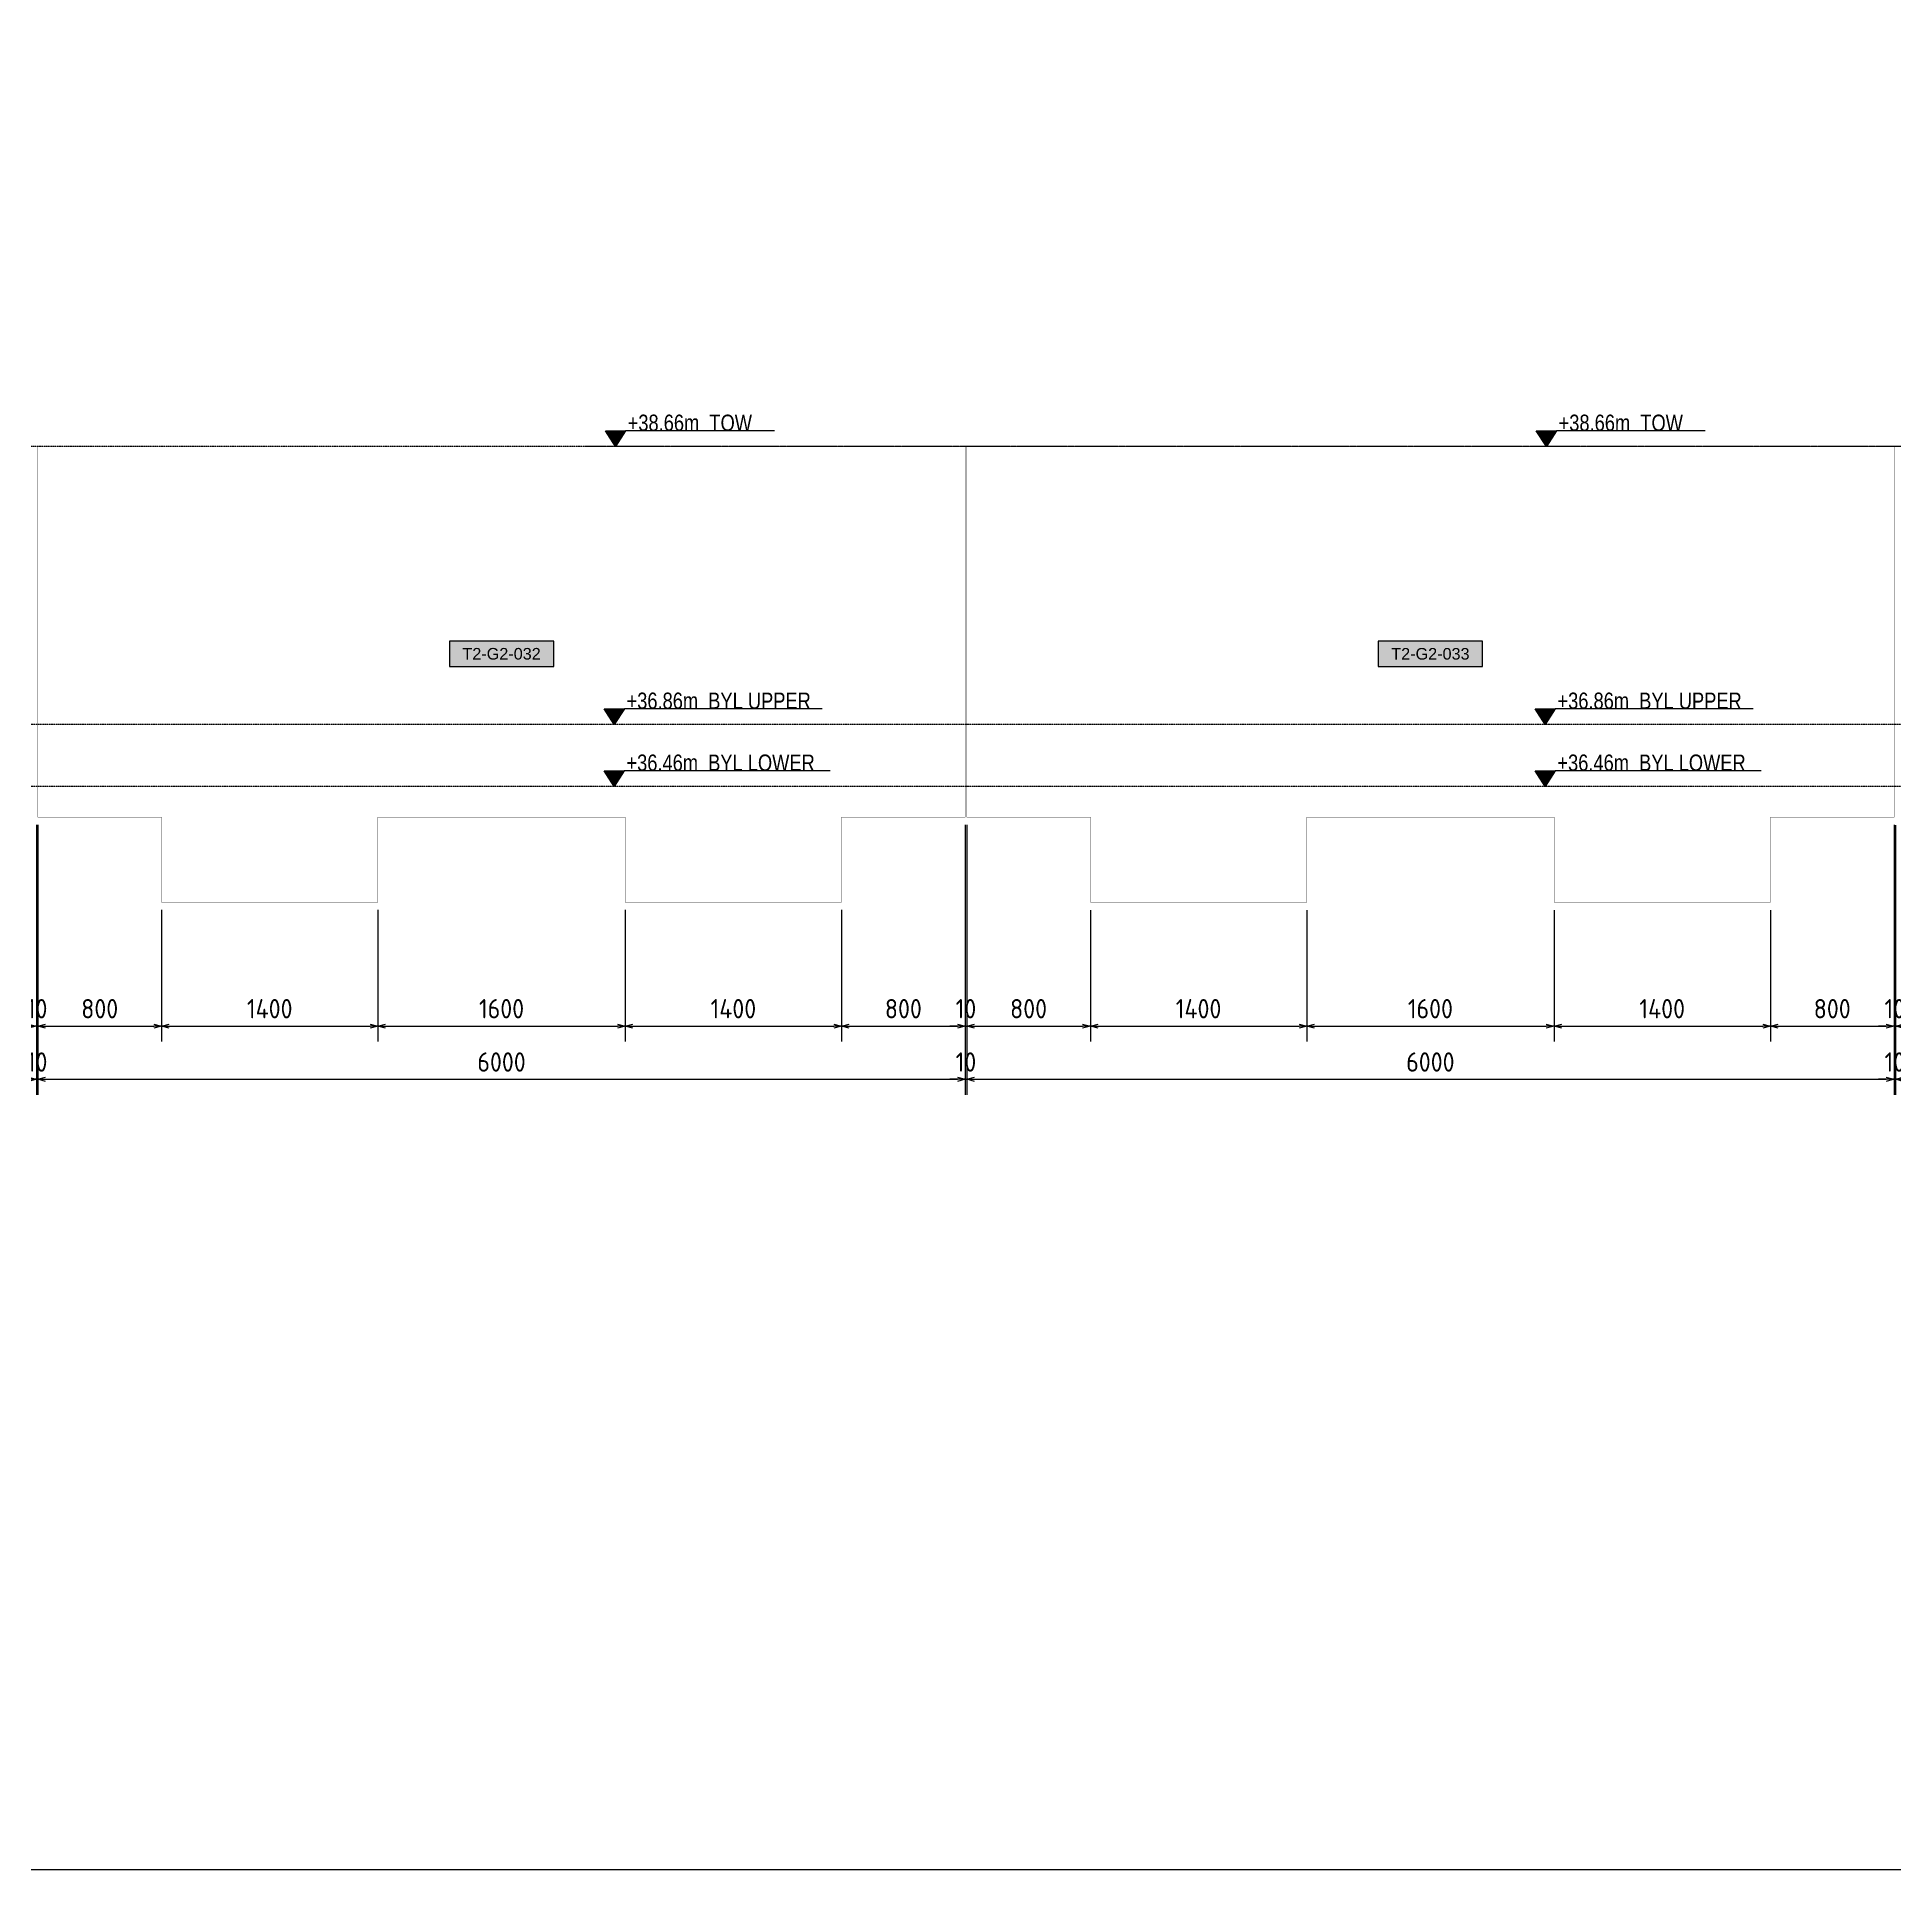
# Model space of a CAD drawing. Header units: centimetres. Extents: x -6122352 to 6876996, y -1694241 to 2592194.
# Drawn here: x 3496477 to 3508497, y 779040 to 790899 of the extents above; entities that cross this region are included whole.
import ezdxf
from ezdxf.enums import TextEntityAlignment as Align

# ---------------------------------------------------------------- set-up
doc = ezdxf.new("R2010")
doc.units = ezdxf.units.CM
doc.header["$MEASUREMENT"] = 0
doc.header["$PDMODE"] = 66
doc.header["$PDSIZE"] = 100
doc.linetypes.add('CENTER', pattern=[2, 1.25, -0.25, 0.25, -0.25])
doc.linetypes.add('DASHED2', pattern=[0.375, 0.25, -0.125])
doc.layers.get('Defpoints').update_dxf_attribs({"color": 255, "linetype": 'CENTER'})
for name, color, linetype in [('@MI-TYPE-01', 30, 'Continuous'), ('@MI-TYPE-02', 6, 'Continuous'), ('JML-Dimension', 1, 'Continuous'), ('PANEL-TAGS', 7, 'Continuous'), ('SECTION', 130, 'Continuous')]:
    doc.layers.add(name, color=color, linetype=linetype)
doc.styles.add('PANELTAG_STYLE', font='arial.ttf')
doc.styles.add('Schueco-BEMSTIL', font='isocpeur.ttf', dxfattribs={"width": 0.9})
doc.styles.add('txt-Pisa-std', font='arial.ttf', dxfattribs={"width": 0.8})
doc.dimstyles.new('MI- JWC-TXT-2.5 MM', dxfattribs={"dimscale": 1.5, "dimtxt": 2.5, "dimasz": 1, "dimexe": 2, "dimexo": 1, "dimgap": 1, "dimtad": 1, "dimdec": 0, "dimdsep": 46, "dimtxsty": 'Schueco-BEMSTIL', "dimblk": 'OPEN30', "dimcen": 0, "dimdle": 2, "dimclrd": 140, "dimclre": 8, "dimclrt": 40, "dimadec": 0, "dimazin": 2, "dimtfac": 1, "dimtdec": 0, "dimtix": 1, "dimtmove": 2, "dimatfit": 3, "dimldrblk": 'OPEN', "dimfxl": 2, "dimlwd": -1, "dimlwe": -1, "dimarcsym": 0})

# ---------------------------------------------------------------- blocks, each defined once
blk = doc.blocks.new('_Open30')
at = {"color": 0, "linetype": 'ByBlock', "lineweight": -2}
for p, q in [((-1, 0.27), (0, 0)), ((0, 0), (-1, -0.27)), ((0, 0), (-1, 0))]:
    blk.add_line(p, q, dxfattribs=at)
blk = doc.blocks.new('*D1827')
at = {"layer": '@MI-TYPE-01', "color": 8, "transparency": 16777216}
for p, q in [((3496472, 785801), (3496472, 784399)), ((3496482, 785801), (3496482, 784399))]:
    blk.add_line(p, q, dxfattribs=at)
at = {"layer": '@MI-TYPE-01', "color": 140, "transparency": 16777216}
for p, q in [((3496422, 784499), (3496372, 784499)), ((3496472, 784499), (3496482, 784499)), ((3496532, 784499), (3496582, 784499))]:
    blk.add_line(p, q, dxfattribs=at)
at = {"layer": 'Defpoints', "color": 0, "transparency": 16777216}
for p in [(3496472, 785851), (3496482, 785851), (3496482, 784499)]:
    blk.add_point(p, dxfattribs=at)
at = {"layer": '@MI-TYPE-01', "color": 140, "transparency": 16777216, "xscale": 50, "yscale": 50, "zscale": 50}
blk.add_blockref('_Open30', (3496472, 784499), dxfattribs=at)
at = {"layer": '@MI-TYPE-01', "color": 140, "transparency": 16777216, "xscale": 50, "yscale": 50, "zscale": 50, "rotation": 180}
blk.add_blockref('_Open30', (3496482, 784499), dxfattribs=at)
at = {"layer": '@MI-TYPE-01', "color": 40, "transparency": 16777216, "insert": (3496477, 784612), "char_height": 125, "attachment_point": 5, "style": 'Schueco-BEMSTIL'}
blk.add_mtext('10', dxfattribs=at)
blk = doc.blocks.new('_Open')
at = {"color": 0, "linetype": 'ByBlock', "lineweight": -2}
for p, q in [((-1, 0.2), (0, 0)), ((-1, -0.2), (0, 0)), ((0, 0), (-1, 0))]:
    blk.add_line(p, q, dxfattribs=at)
blk = doc.blocks.new('*D1828')
at = {"layer": '@MI-TYPE-01', "color": 8, "transparency": 16777216}
for p, q in [((3496482, 785801), (3496482, 784399)), ((3497282, 785251), (3497282, 784399))]:
    blk.add_line(p, q, dxfattribs=at)
at = {"layer": '@MI-TYPE-01', "color": 140, "transparency": 16777216}
blk.add_line((3496532, 784499), (3497232, 784499), dxfattribs=at)
at = {"layer": 'Defpoints', "color": 0, "transparency": 16777216}
for p in [(3496482, 785851), (3497282, 785301), (3497282, 784499)]:
    blk.add_point(p, dxfattribs=at)
at = {"layer": '@MI-TYPE-01', "color": 140, "transparency": 16777216, "xscale": 50, "yscale": 50, "zscale": 50, "rotation": 180}
blk.add_blockref('_Open30', (3496482, 784499), dxfattribs=at)
at = {"layer": '@MI-TYPE-01', "color": 140, "transparency": 16777216, "xscale": 50, "yscale": 50, "zscale": 50}
blk.add_blockref('_Open30', (3497282, 784499), dxfattribs=at)
at = {"layer": '@MI-TYPE-01', "color": 40, "transparency": 16777216, "insert": (3496882, 784612), "char_height": 125, "attachment_point": 5, "style": 'Schueco-BEMSTIL'}
blk.add_mtext('800', dxfattribs=at)
blk = doc.blocks.new('*D1829')
at = {"layer": '@MI-TYPE-01', "color": 8, "transparency": 16777216}
for p, q in [((3497282, 785251), (3497282, 784399)), ((3498682, 785251), (3498682, 784399))]:
    blk.add_line(p, q, dxfattribs=at)
at = {"layer": '@MI-TYPE-01', "color": 140, "transparency": 16777216}
blk.add_line((3497332, 784499), (3498632, 784499), dxfattribs=at)
at = {"layer": 'Defpoints', "color": 0, "transparency": 16777216}
for p in [(3497282, 785301), (3498682, 785301), (3498682, 784499)]:
    blk.add_point(p, dxfattribs=at)
at = {"layer": '@MI-TYPE-01', "color": 140, "transparency": 16777216, "xscale": 50, "yscale": 50, "zscale": 50, "rotation": 180}
blk.add_blockref('_Open30', (3497282, 784499), dxfattribs=at)
at = {"layer": '@MI-TYPE-01', "color": 140, "transparency": 16777216, "xscale": 50, "yscale": 50, "zscale": 50}
blk.add_blockref('_Open30', (3498682, 784499), dxfattribs=at)
at = {"layer": '@MI-TYPE-01', "color": 40, "transparency": 16777216, "insert": (3497982, 784612), "char_height": 125, "attachment_point": 5, "style": 'Schueco-BEMSTIL'}
blk.add_mtext('1400', dxfattribs=at)
blk = doc.blocks.new('*D1830')
at = {"layer": '@MI-TYPE-01', "color": 8, "transparency": 16777216}
for p, q in [((3498682, 785251), (3498682, 784399)), ((3500282, 785251), (3500282, 784399))]:
    blk.add_line(p, q, dxfattribs=at)
at = {"layer": '@MI-TYPE-01', "color": 140, "transparency": 16777216}
blk.add_line((3498732, 784499), (3500232, 784499), dxfattribs=at)
at = {"layer": 'Defpoints', "color": 0, "transparency": 16777216}
for p in [(3498682, 785301), (3500282, 785301), (3500282, 784499)]:
    blk.add_point(p, dxfattribs=at)
at = {"layer": '@MI-TYPE-01', "color": 140, "transparency": 16777216, "xscale": 50, "yscale": 50, "zscale": 50, "rotation": 180}
blk.add_blockref('_Open30', (3498682, 784499), dxfattribs=at)
at = {"layer": '@MI-TYPE-01', "color": 140, "transparency": 16777216, "xscale": 50, "yscale": 50, "zscale": 50}
blk.add_blockref('_Open30', (3500282, 784499), dxfattribs=at)
at = {"layer": '@MI-TYPE-01', "color": 40, "transparency": 16777216, "insert": (3499482, 784612), "char_height": 125, "attachment_point": 5, "style": 'Schueco-BEMSTIL'}
blk.add_mtext('1600', dxfattribs=at)
blk = doc.blocks.new('*D1831')
at = {"layer": '@MI-TYPE-01', "color": 8, "transparency": 16777216}
for p, q in [((3500282, 785251), (3500282, 784399)), ((3501682, 785251), (3501682, 784399))]:
    blk.add_line(p, q, dxfattribs=at)
at = {"layer": '@MI-TYPE-01', "color": 140, "transparency": 16777216}
blk.add_line((3500332, 784499), (3501632, 784499), dxfattribs=at)
at = {"layer": 'Defpoints', "color": 0, "transparency": 16777216}
for p in [(3500282, 785301), (3501682, 785301), (3501682, 784499)]:
    blk.add_point(p, dxfattribs=at)
at = {"layer": '@MI-TYPE-01', "color": 140, "transparency": 16777216, "xscale": 50, "yscale": 50, "zscale": 50, "rotation": 180}
blk.add_blockref('_Open30', (3500282, 784499), dxfattribs=at)
at = {"layer": '@MI-TYPE-01', "color": 140, "transparency": 16777216, "xscale": 50, "yscale": 50, "zscale": 50}
blk.add_blockref('_Open30', (3501682, 784499), dxfattribs=at)
at = {"layer": '@MI-TYPE-01', "color": 40, "transparency": 16777216, "insert": (3500982, 784612), "char_height": 125, "attachment_point": 5, "style": 'Schueco-BEMSTIL'}
blk.add_mtext('1400', dxfattribs=at)
blk = doc.blocks.new('*D1832')
at = {"layer": '@MI-TYPE-01', "color": 8, "transparency": 16777216}
for p, q in [((3502482, 785801), (3502482, 784399)), ((3501682, 785251), (3501682, 784399))]:
    blk.add_line(p, q, dxfattribs=at)
at = {"layer": '@MI-TYPE-01', "color": 140, "transparency": 16777216}
blk.add_line((3501732, 784499), (3502432, 784499), dxfattribs=at)
at = {"layer": 'Defpoints', "color": 0, "transparency": 16777216}
for p in [(3502482, 785851), (3501682, 785301), (3502482, 784499)]:
    blk.add_point(p, dxfattribs=at)
at = {"layer": '@MI-TYPE-01', "color": 140, "transparency": 16777216, "xscale": 50, "yscale": 50, "zscale": 50, "rotation": 180}
blk.add_blockref('_Open30', (3501682, 784499), dxfattribs=at)
at = {"layer": '@MI-TYPE-01', "color": 140, "transparency": 16777216, "xscale": 50, "yscale": 50, "zscale": 50}
blk.add_blockref('_Open30', (3502482, 784499), dxfattribs=at)
at = {"layer": '@MI-TYPE-01', "color": 40, "transparency": 16777216, "insert": (3502082, 784612), "char_height": 125, "attachment_point": 5, "style": 'Schueco-BEMSTIL'}
blk.add_mtext('800', dxfattribs=at)
blk = doc.blocks.new('*D1833')
at = {"layer": '@MI-TYPE-01', "color": 8, "transparency": 16777216}
for p, q in [((3502482, 785801), (3502482, 784399)), ((3502492, 785800), (3502492, 784399))]:
    blk.add_line(p, q, dxfattribs=at)
at = {"layer": '@MI-TYPE-01', "color": 140, "transparency": 16777216}
for p, q in [((3502432, 784499), (3502382, 784499)), ((3502482, 784499), (3502492, 784499)), ((3502542, 784499), (3502592, 784499))]:
    blk.add_line(p, q, dxfattribs=at)
at = {"layer": 'Defpoints', "color": 0, "transparency": 16777216}
for p in [(3502482, 785851), (3502492, 785850), (3502492, 784499)]:
    blk.add_point(p, dxfattribs=at)
at = {"layer": '@MI-TYPE-01', "color": 140, "transparency": 16777216, "xscale": 50, "yscale": 50, "zscale": 50}
blk.add_blockref('_Open30', (3502482, 784499), dxfattribs=at)
at = {"layer": '@MI-TYPE-01', "color": 140, "transparency": 16777216, "xscale": 50, "yscale": 50, "zscale": 50, "rotation": 180}
blk.add_blockref('_Open30', (3502492, 784499), dxfattribs=at)
at = {"layer": '@MI-TYPE-01', "color": 40, "transparency": 16777216, "insert": (3502487, 784612), "char_height": 125, "attachment_point": 5, "style": 'Schueco-BEMSTIL'}
blk.add_mtext('10', dxfattribs=at)
blk = doc.blocks.new('*D1834')
at = {"layer": '@MI-TYPE-01', "color": 8, "transparency": 16777216}
for p, q in [((3502492, 785800), (3502492, 784399)), ((3503292, 785250), (3503292, 784399))]:
    blk.add_line(p, q, dxfattribs=at)
at = {"layer": '@MI-TYPE-01', "color": 140, "transparency": 16777216}
blk.add_line((3502542, 784499), (3503242, 784499), dxfattribs=at)
at = {"layer": 'Defpoints', "color": 0, "transparency": 16777216}
for p in [(3502492, 785850), (3503292, 785300), (3503292, 784499)]:
    blk.add_point(p, dxfattribs=at)
at = {"layer": '@MI-TYPE-01', "color": 140, "transparency": 16777216, "xscale": 50, "yscale": 50, "zscale": 50, "rotation": 180}
blk.add_blockref('_Open30', (3502492, 784499), dxfattribs=at)
at = {"layer": '@MI-TYPE-01', "color": 140, "transparency": 16777216, "xscale": 50, "yscale": 50, "zscale": 50}
blk.add_blockref('_Open30', (3503292, 784499), dxfattribs=at)
at = {"layer": '@MI-TYPE-01', "color": 40, "transparency": 16777216, "insert": (3502892, 784612), "char_height": 125, "attachment_point": 5, "style": 'Schueco-BEMSTIL'}
blk.add_mtext('800', dxfattribs=at)
blk = doc.blocks.new('*D1835')
at = {"layer": '@MI-TYPE-01', "color": 8, "transparency": 16777216}
for p, q in [((3503292, 785250), (3503292, 784399)), ((3504692, 785250), (3504692, 784399))]:
    blk.add_line(p, q, dxfattribs=at)
at = {"layer": '@MI-TYPE-01', "color": 140, "transparency": 16777216}
blk.add_line((3503342, 784499), (3504642, 784499), dxfattribs=at)
at = {"layer": 'Defpoints', "color": 0, "transparency": 16777216}
for p in [(3503292, 785300), (3504692, 785300), (3504692, 784499)]:
    blk.add_point(p, dxfattribs=at)
at = {"layer": '@MI-TYPE-01', "color": 140, "transparency": 16777216, "xscale": 50, "yscale": 50, "zscale": 50, "rotation": 180}
blk.add_blockref('_Open30', (3503292, 784499), dxfattribs=at)
at = {"layer": '@MI-TYPE-01', "color": 140, "transparency": 16777216, "xscale": 50, "yscale": 50, "zscale": 50}
blk.add_blockref('_Open30', (3504692, 784499), dxfattribs=at)
at = {"layer": '@MI-TYPE-01', "color": 40, "transparency": 16777216, "insert": (3503992, 784612), "char_height": 125, "attachment_point": 5, "style": 'Schueco-BEMSTIL'}
blk.add_mtext('1400', dxfattribs=at)
blk = doc.blocks.new('*D1836')
at = {"layer": '@MI-TYPE-01', "color": 8, "transparency": 16777216}
for p, q in [((3504692, 785250), (3504692, 784399)), ((3506292, 785250), (3506292, 784399))]:
    blk.add_line(p, q, dxfattribs=at)
at = {"layer": '@MI-TYPE-01', "color": 140, "transparency": 16777216}
blk.add_line((3504742, 784499), (3506242, 784499), dxfattribs=at)
at = {"layer": 'Defpoints', "color": 0, "transparency": 16777216}
for p in [(3504692, 785300), (3506292, 785300), (3506292, 784499)]:
    blk.add_point(p, dxfattribs=at)
at = {"layer": '@MI-TYPE-01', "color": 140, "transparency": 16777216, "xscale": 50, "yscale": 50, "zscale": 50, "rotation": 180}
blk.add_blockref('_Open30', (3504692, 784499), dxfattribs=at)
at = {"layer": '@MI-TYPE-01', "color": 140, "transparency": 16777216, "xscale": 50, "yscale": 50, "zscale": 50}
blk.add_blockref('_Open30', (3506292, 784499), dxfattribs=at)
at = {"layer": '@MI-TYPE-01', "color": 40, "transparency": 16777216, "insert": (3505492, 784612), "char_height": 125, "attachment_point": 5, "style": 'Schueco-BEMSTIL'}
blk.add_mtext('1600', dxfattribs=at)
blk = doc.blocks.new('*D1837')
at = {"layer": '@MI-TYPE-01', "color": 8, "transparency": 16777216}
for p, q in [((3506292, 785250), (3506292, 784399)), ((3507692, 785250), (3507692, 784399))]:
    blk.add_line(p, q, dxfattribs=at)
at = {"layer": '@MI-TYPE-01', "color": 140, "transparency": 16777216}
blk.add_line((3506342, 784499), (3507642, 784499), dxfattribs=at)
at = {"layer": 'Defpoints', "color": 0, "transparency": 16777216}
for p in [(3506292, 785300), (3507692, 785300), (3507692, 784499)]:
    blk.add_point(p, dxfattribs=at)
at = {"layer": '@MI-TYPE-01', "color": 140, "transparency": 16777216, "xscale": 50, "yscale": 50, "zscale": 50, "rotation": 180}
blk.add_blockref('_Open30', (3506292, 784499), dxfattribs=at)
at = {"layer": '@MI-TYPE-01', "color": 140, "transparency": 16777216, "xscale": 50, "yscale": 50, "zscale": 50}
blk.add_blockref('_Open30', (3507692, 784499), dxfattribs=at)
at = {"layer": '@MI-TYPE-01', "color": 40, "transparency": 16777216, "insert": (3506992, 784612), "char_height": 125, "attachment_point": 5, "style": 'Schueco-BEMSTIL'}
blk.add_mtext('1400', dxfattribs=at)
blk = doc.blocks.new('*D1838')
at = {"layer": '@MI-TYPE-01', "color": 8, "transparency": 16777216}
for p, q in [((3508492, 785800), (3508492, 784399)), ((3507692, 785250), (3507692, 784399))]:
    blk.add_line(p, q, dxfattribs=at)
at = {"layer": '@MI-TYPE-01', "color": 140, "transparency": 16777216}
blk.add_line((3507742, 784499), (3508442, 784499), dxfattribs=at)
at = {"layer": 'Defpoints', "color": 0, "transparency": 16777216}
for p in [(3508492, 785850), (3507692, 785300), (3508492, 784499)]:
    blk.add_point(p, dxfattribs=at)
at = {"layer": '@MI-TYPE-01', "color": 140, "transparency": 16777216, "xscale": 50, "yscale": 50, "zscale": 50, "rotation": 180}
blk.add_blockref('_Open30', (3507692, 784499), dxfattribs=at)
at = {"layer": '@MI-TYPE-01', "color": 140, "transparency": 16777216, "xscale": 50, "yscale": 50, "zscale": 50}
blk.add_blockref('_Open30', (3508492, 784499), dxfattribs=at)
at = {"layer": '@MI-TYPE-01', "color": 40, "transparency": 16777216, "insert": (3508092, 784612), "char_height": 125, "attachment_point": 5, "style": 'Schueco-BEMSTIL'}
blk.add_mtext('800', dxfattribs=at)
blk = doc.blocks.new('*D1839')
at = {"layer": '@MI-TYPE-01', "color": 8, "transparency": 16777216}
for p, q in [((3508492, 785800), (3508492, 784399)), ((3508502, 785800), (3508502, 784399))]:
    blk.add_line(p, q, dxfattribs=at)
at = {"layer": '@MI-TYPE-01', "color": 140, "transparency": 16777216}
for p, q in [((3508442, 784499), (3508392, 784499)), ((3508492, 784499), (3508502, 784499)), ((3508552, 784499), (3508602, 784499))]:
    blk.add_line(p, q, dxfattribs=at)
at = {"layer": 'Defpoints', "color": 0, "transparency": 16777216}
for p in [(3508492, 785850), (3508502, 785850), (3508502, 784499)]:
    blk.add_point(p, dxfattribs=at)
at = {"layer": '@MI-TYPE-01', "color": 140, "transparency": 16777216, "xscale": 50, "yscale": 50, "zscale": 50}
blk.add_blockref('_Open30', (3508492, 784499), dxfattribs=at)
at = {"layer": '@MI-TYPE-01', "color": 140, "transparency": 16777216, "xscale": 50, "yscale": 50, "zscale": 50, "rotation": 180}
blk.add_blockref('_Open30', (3508502, 784499), dxfattribs=at)
at = {"layer": '@MI-TYPE-01', "color": 40, "transparency": 16777216, "insert": (3508497, 784612), "char_height": 125, "attachment_point": 5, "style": 'Schueco-BEMSTIL'}
blk.add_mtext('10', dxfattribs=at)
blk = doc.blocks.new('*D1854')
at = {"layer": '@MI-TYPE-01', "color": 8, "transparency": 16777216}
for p, q in [((3496472, 785801), (3496472, 784055)), ((3496482, 785801), (3496482, 784055))]:
    blk.add_line(p, q, dxfattribs=at)
at = {"layer": '@MI-TYPE-01', "color": 140, "transparency": 16777216}
for p, q in [((3496422, 784155), (3496372, 784155)), ((3496472, 784155), (3496482, 784155)), ((3496532, 784155), (3496582, 784155))]:
    blk.add_line(p, q, dxfattribs=at)
at = {"layer": 'Defpoints', "color": 0, "transparency": 16777216}
for p in [(3496472, 785851), (3496482, 785851), (3496482, 784155)]:
    blk.add_point(p, dxfattribs=at)
at = {"layer": '@MI-TYPE-01', "color": 140, "transparency": 16777216, "xscale": 50, "yscale": 50, "zscale": 50}
blk.add_blockref('_Open30', (3496472, 784155), dxfattribs=at)
at = {"layer": '@MI-TYPE-01', "color": 140, "transparency": 16777216, "xscale": 50, "yscale": 50, "zscale": 50, "rotation": 180}
blk.add_blockref('_Open30', (3496482, 784155), dxfattribs=at)
at = {"layer": '@MI-TYPE-01', "color": 40, "transparency": 16777216, "insert": (3496477, 784267), "char_height": 125, "attachment_point": 5, "style": 'Schueco-BEMSTIL'}
blk.add_mtext('10', dxfattribs=at)
blk = doc.blocks.new('*D1855')
at = {"layer": '@MI-TYPE-01', "color": 8, "transparency": 16777216}
for p, q in [((3496482, 785801), (3496482, 784055)), ((3502482, 785801), (3502482, 784055))]:
    blk.add_line(p, q, dxfattribs=at)
at = {"layer": '@MI-TYPE-01', "color": 140, "transparency": 16777216}
blk.add_line((3496532, 784155), (3502432, 784155), dxfattribs=at)
at = {"layer": 'Defpoints', "color": 0, "transparency": 16777216}
for p in [(3496482, 785851), (3502482, 785851), (3502482, 784155)]:
    blk.add_point(p, dxfattribs=at)
at = {"layer": '@MI-TYPE-01', "color": 140, "transparency": 16777216, "xscale": 50, "yscale": 50, "zscale": 50, "rotation": 180}
blk.add_blockref('_Open30', (3496482, 784155), dxfattribs=at)
at = {"layer": '@MI-TYPE-01', "color": 140, "transparency": 16777216, "xscale": 50, "yscale": 50, "zscale": 50}
blk.add_blockref('_Open30', (3502482, 784155), dxfattribs=at)
at = {"layer": '@MI-TYPE-01', "color": 40, "transparency": 16777216, "insert": (3499482, 784267), "char_height": 125, "attachment_point": 5, "style": 'Schueco-BEMSTIL'}
blk.add_mtext('6000', dxfattribs=at)
blk = doc.blocks.new('*D1856')
at = {"layer": '@MI-TYPE-01', "color": 8, "transparency": 16777216}
for p, q in [((3502482, 785801), (3502482, 784055)), ((3502492, 785801), (3502492, 784055))]:
    blk.add_line(p, q, dxfattribs=at)
at = {"layer": '@MI-TYPE-01', "color": 140, "transparency": 16777216}
for p, q in [((3502432, 784155), (3502382, 784155)), ((3502482, 784155), (3502492, 784155)), ((3502542, 784155), (3502592, 784155))]:
    blk.add_line(p, q, dxfattribs=at)
at = {"layer": 'Defpoints', "color": 0, "transparency": 16777216}
for p in [(3502482, 785851), (3502492, 785851), (3502492, 784155)]:
    blk.add_point(p, dxfattribs=at)
at = {"layer": '@MI-TYPE-01', "color": 140, "transparency": 16777216, "xscale": 50, "yscale": 50, "zscale": 50}
blk.add_blockref('_Open30', (3502482, 784155), dxfattribs=at)
at = {"layer": '@MI-TYPE-01', "color": 140, "transparency": 16777216, "xscale": 50, "yscale": 50, "zscale": 50, "rotation": 180}
blk.add_blockref('_Open30', (3502492, 784155), dxfattribs=at)
at = {"layer": '@MI-TYPE-01', "color": 40, "transparency": 16777216, "insert": (3502487, 784267), "char_height": 125, "attachment_point": 5, "style": 'Schueco-BEMSTIL'}
blk.add_mtext('10', dxfattribs=at)
blk = doc.blocks.new('*D1857')
at = {"layer": '@MI-TYPE-01', "color": 8, "transparency": 16777216}
for p, q in [((3502492, 785801), (3502492, 784055)), ((3508492, 785801), (3508492, 784055))]:
    blk.add_line(p, q, dxfattribs=at)
at = {"layer": '@MI-TYPE-01', "color": 140, "transparency": 16777216}
blk.add_line((3502542, 784155), (3508442, 784155), dxfattribs=at)
at = {"layer": 'Defpoints', "color": 0, "transparency": 16777216}
for p in [(3502492, 785851), (3508492, 785851), (3508492, 784155)]:
    blk.add_point(p, dxfattribs=at)
at = {"layer": '@MI-TYPE-01', "color": 140, "transparency": 16777216, "xscale": 50, "yscale": 50, "zscale": 50, "rotation": 180}
blk.add_blockref('_Open30', (3502492, 784155), dxfattribs=at)
at = {"layer": '@MI-TYPE-01', "color": 140, "transparency": 16777216, "xscale": 50, "yscale": 50, "zscale": 50}
blk.add_blockref('_Open30', (3508492, 784155), dxfattribs=at)
at = {"layer": '@MI-TYPE-01', "color": 40, "transparency": 16777216, "insert": (3505492, 784267), "char_height": 125, "attachment_point": 5, "style": 'Schueco-BEMSTIL'}
blk.add_mtext('6000', dxfattribs=at)
blk = doc.blocks.new('*D1858')
at = {"layer": '@MI-TYPE-01', "color": 8, "transparency": 16777216}
for p, q in [((3508492, 785801), (3508492, 784055)), ((3508502, 785800), (3508502, 784055))]:
    blk.add_line(p, q, dxfattribs=at)
at = {"layer": '@MI-TYPE-01', "color": 140, "transparency": 16777216}
for p, q in [((3508442, 784155), (3508392, 784155)), ((3508492, 784155), (3508502, 784155)), ((3508552, 784155), (3508602, 784155))]:
    blk.add_line(p, q, dxfattribs=at)
at = {"layer": 'Defpoints', "color": 0, "transparency": 16777216}
for p in [(3508492, 785851), (3508502, 785850), (3508502, 784155)]:
    blk.add_point(p, dxfattribs=at)
at = {"layer": '@MI-TYPE-01', "color": 140, "transparency": 16777216, "xscale": 50, "yscale": 50, "zscale": 50}
blk.add_blockref('_Open30', (3508492, 784155), dxfattribs=at)
at = {"layer": '@MI-TYPE-01', "color": 140, "transparency": 16777216, "xscale": 50, "yscale": 50, "zscale": 50, "rotation": 180}
blk.add_blockref('_Open30', (3508502, 784155), dxfattribs=at)
at = {"layer": '@MI-TYPE-01', "color": 40, "transparency": 16777216, "insert": (3508497, 784267), "char_height": 125, "attachment_point": 5, "style": 'Schueco-BEMSTIL'}
blk.add_mtext('10', dxfattribs=at)
blk = doc.blocks.new('*U1142')
at = {"layer": 'JML-Dimension'}
h = blk.add_hatch(color=10, dxfattribs=at)
h.dxf.hatch_style = 1
h.paths.add_polyline_path([(0, 0), (-1.54, 2.37), (1.54, 2.37)])
blk.add_line((24.31, 2.37), (1.54, 2.37), dxfattribs=at)
blk.add_lwpolyline([(0, 0), (-1.54, 2.37), (1.54, 2.37), (0, 0)], dxfattribs=at)
at = {"color": 5, "style": 'txt-Pisa-std', "width": 0.8}
blk.add_attdef('+0.0', text='', height=2.5, dxfattribs=at).set_placement((1.87, 2.37), align=Align.BOTTOM_LEFT)
blk = doc.blocks.new('*U1445')
at = {"layer": 'JML-Dimension'}
h = blk.add_hatch(color=10, dxfattribs=at)
h.dxf.hatch_style = 1
h.paths.add_polyline_path([(0, 0), (-1.54, 2.37), (1.54, 2.37)])
blk.add_line((31.81, 2.37), (1.54, 2.37), dxfattribs=at)
blk.add_lwpolyline([(0, 0), (-1.54, 2.37), (1.54, 2.37), (0, 0)], dxfattribs=at)
at = {"color": 5, "style": 'txt-Pisa-std', "width": 0.8}
blk.add_attdef('+0.0', text='', height=2.5, dxfattribs=at).set_placement((1.87, 2.37), align=Align.BOTTOM_LEFT)
blk = doc.blocks.new('*U1446')
at = {"layer": 'JML-Dimension'}
h = blk.add_hatch(color=10, dxfattribs=at)
h.dxf.hatch_style = 1
h.paths.add_polyline_path([(0, 0), (-1.54, 2.37), (1.54, 2.37)])
blk.add_line((33.03, 2.37), (1.54, 2.37), dxfattribs=at)
blk.add_lwpolyline([(0, 0), (-1.54, 2.37), (1.54, 2.37), (0, 0)], dxfattribs=at)
at = {"color": 5, "style": 'txt-Pisa-std', "width": 0.8}
blk.add_attdef('+0.0', text='', height=2.5, dxfattribs=at).set_placement((1.87, 2.37), align=Align.BOTTOM_LEFT)
blk = doc.blocks.new('PANELTAG')
at = {"layer": 'PANEL-TAGS', "color": 1}
blk.add_lwpolyline([(-13.5, -3.3), (13.5, -3.3), (13.5, 3.3), (-13.5, 3.3)], close=True, dxfattribs=at)
at = {"layer": 'PANEL-TAGS', "color": 40, "true_color": 0xffd700}
blk.add_solid([(-13.5, -3.3), (13.5, -3.3), (-13.5, 3.3), (13.5, 3.3)], dxfattribs=at)
at = {"layer": 'PANEL-TAGS', "color": 5, "style": 'PANELTAG_STYLE'}
blk.add_attdef('TAGNO', text='', height=3, dxfattribs=at).set_placement((0, 0), align=Align.CENTER)

msp = doc.modelspace()

# ---------------------------------------------------------------- linework, layer by layer
msp.add_lwpolyline([(3278170.28592, 802757.28808), (3588252.33865, 802757.28808), (3588252.33865, 779039.77254), (3278170.28592, 779039.77254)], close=True)
at = {"layer": '@MI-TYPE-01', "const_width": 2.5}
for points in [[(3502482.25031, 788251.59783), (3496482.25031, 788251.59783), (3496482.25031, 785850.69734), (3497282.25031, 785850.69734), (3497282.25031, 785300.69734), (3498682.25031, 785300.69734), (3498682.25031, 785850.69734), (3500282.25031, 785850.69734), (3500282.25031, 785300.69734), (3501682.25031, 785300.69734), (3501682.25031, 785850.69734), (3502482.25031, 785850.75316)], [(3508492.24667, 788251.32789), (3502492.24667, 788251.32789), (3502492.24667, 785850.4274), (3503292.24667, 785850.4274), (3503292.24667, 785300.4274), (3504692.24667, 785300.4274), (3504692.24667, 785850.4274), (3506292.24667, 785850.4274), (3506292.24667, 785300.4274), (3507692.24667, 785300.4274), (3507692.24667, 785850.4274), (3508492.24667, 785850.48321)]]:
    msp.add_lwpolyline(points, close=True, dxfattribs=at)
at = {"layer": '@MI-TYPE-02', "color": 160, "linetype": 'DASHED2', "ltscale": 5}
for points in [[(3435203.18591, 788251.32789), (3561055.87609, 788251.32789)], [(3520522.23938, 788250.51806), (3500023.39536, 788250.51806)], [(3520497.04534, 786450.51811), (3478212.26489, 786450.51811)], [(3520497.04534, 786050.51811), (3478222.26124, 786050.51811)]]:
    msp.add_lwpolyline(points, dxfattribs=at)

# ---------------------------------------------------------------- block references
at = {"layer": 'PANEL-TAGS'}
ref = msp.add_blockref('PANELTAG', (3499482.24648, 786908.65073), dxfattribs=dict(at, xscale=25, yscale=25, zscale=25))
ref.add_attrib('TAGNO', 'T2-G2-032', dxfattribs={"color": 5, "height": 75, "style": 'PANELTAG_STYLE'}).set_placement((3499482.24648, 786908.65073), align=Align.MIDDLE_CENTER)
ref = msp.add_blockref('PANELTAG', (3505492.24284, 786908.38079), dxfattribs=dict(at, xscale=25, yscale=25, zscale=25))
ref.add_attrib('TAGNO', 'T2-G2-033', dxfattribs={"color": 5, "height": 75, "style": 'PANELTAG_STYLE'}).set_placement((3505492.24284, 786908.38079), align=Align.MIDDLE_CENTER)
at = {"layer": 'SECTION', "color": 6}
ref = msp.add_blockref('*U1142', (3500218.9435, 788249.97818), dxfattribs=dict(at, xscale=42.30147098076819, yscale=42.30147098076819, zscale=42.30147098076819))
ref.add_attrib('+0.0', '+38.66m  TOW', (3500298.07215, 788350.23524), dxfattribs={"layer": 'JML-Dimension', "color": 5, "height": 105.7536775, "style": 'txt-Pisa-std', "width": 0.8})
ref = msp.add_blockref('*U1142', (3506242.40041, 788249.97818), dxfattribs=dict(at, xscale=42.30147098076819, yscale=42.30147098076819, zscale=42.30147098076819))
ref.add_attrib('+0.0', '+38.66m  TOW', (3506321.52905, 788350.23524), dxfattribs={"layer": 'JML-Dimension', "color": 5, "height": 105.7536775, "style": 'txt-Pisa-std', "width": 0.8})
ref = msp.add_blockref('*U1445', (3500211.65001, 786451.32789), dxfattribs=dict(at, xscale=42.30147098076819, yscale=42.30147098076819, zscale=42.30147098076819))
ref.add_attrib('+0.0', '+36.86m  BYL UPPER', (3500290.77866, 786551.58496), dxfattribs={"layer": 'JML-Dimension', "color": 5, "height": 105.7536775, "style": 'txt-Pisa-std', "width": 0.8})
ref = msp.add_blockref('*U1445', (3506235.10691, 786451.32789), dxfattribs=dict(at, xscale=42.30147098076819, yscale=42.30147098076819, zscale=42.30147098076819))
ref.add_attrib('+0.0', '+36.86m  BYL UPPER', (3506314.23556, 786551.58496), dxfattribs={"layer": 'JML-Dimension', "color": 5, "height": 105.7536775, "style": 'txt-Pisa-std', "width": 0.8})
ref = msp.add_blockref('*U1446', (3500211.11001, 786050.51811), dxfattribs=dict(at, xscale=42.30147098076819, yscale=42.30147098076819, zscale=42.30147098076819))
ref.add_attrib('+0.0', '+36.46m  BYL LOWER', (3500290.23865, 786150.77517), dxfattribs={"layer": 'JML-Dimension', "color": 5, "height": 105.7536775, "style": 'txt-Pisa-std', "width": 0.8})
ref = msp.add_blockref('*U1446', (3506234.56691, 786050.51811), dxfattribs=dict(at, xscale=42.30147098076819, yscale=42.30147098076819, zscale=42.30147098076819))
ref.add_attrib('+0.0', '+36.46m  BYL LOWER', (3506313.69556, 786150.77517), dxfattribs={"layer": 'JML-Dimension', "color": 5, "height": 105.7536775, "style": 'txt-Pisa-std', "width": 0.8})

# ---------------------------------------------------------------- dimensions: what is measured, and where the dimension line sits
at = {"layer": '@MI-TYPE-01'}
for base, p1, p2, picture, middle in [((3496482.25031, 784499.03655), (3496472.25396, 785851.0231), (3496482.25031, 785850.69734), '*D1827', (3496477.25213, 784611.53655)), ((3496482.25031, 784154.6572), (3496472.25396, 785851.0231), (3496482.25031, 785850.69734), '*D1854', (3496477.25213, 784267.1572)), ((3502482.25031, 784154.6572), (3496482.25031, 785850.69734), (3502482.25031, 785850.75316), '*D1855', (3499482.25031, 784267.1572)), ((3497282.25031, 784499.03655), (3496482.25031, 785850.69734), (3497282.25031, 785300.69734), '*D1828', (3496882.25031, 784611.53655)), ((3502482.25031, 784499.03655), (3501682.25031, 785300.69734), (3502482.25031, 785850.75316), '*D1832', (3502082.25031, 784611.53655)), ((3502492.24667, 784499.03655), (3502482.25031, 785850.75316), (3502492.24667, 785850.4274), '*D1833', (3502487.24849, 784611.53655)), ((3502492.24667, 784154.6572), (3502482.25031, 785850.75316), (3502492.24667, 785850.69734), '*D1856', (3502487.24849, 784267.1572)), ((3508492.24667, 784154.6572), (3502492.24667, 785850.69734), (3508492.24667, 785850.69734), '*D1857', (3505492.24667, 784267.1572)), ((3503292.24667, 784499.03655), (3502492.24667, 785850.4274), (3503292.24667, 785300.4274), '*D1834', (3502892.24667, 784611.53655)), ((3508492.24667, 784499.03655), (3507692.24667, 785300.4274), (3508492.24667, 785850.48321), '*D1838', (3508092.24667, 784611.53655)), ((3508502.24302, 784154.6572), (3508492.24667, 785850.69734), (3508502.24302, 785850.15745), '*D1858', (3508497.24485, 784267.1572)), ((3508502.24302, 784499.03655), (3508492.24667, 785850.48321), (3508502.24302, 785850.15745), '*D1839', (3508497.24485, 784611.53655)), ((3498682.25031, 784499.03655), (3497282.25031, 785300.69734), (3498682.25031, 785300.69734), '*D1829', (3497982.25031, 784611.53655)), ((3500282.25031, 784499.03655), (3498682.25031, 785300.69734), (3500282.25031, 785300.69734), '*D1830', (3499482.25031, 784611.53655)), ((3501682.25031, 784499.03655), (3500282.25031, 785300.69734), (3501682.25031, 785300.69734), '*D1831', (3500982.25031, 784611.53655)), ((3504692.24667, 784499.03655), (3503292.24667, 785300.4274), (3504692.24667, 785300.4274), '*D1835', (3503992.24667, 784611.53655)), ((3506292.24667, 784499.03655), (3504692.24667, 785300.4274), (3506292.24667, 785300.4274), '*D1836', (3505492.24667, 784611.53655)), ((3507692.24667, 784499.03655), (3506292.24667, 785300.4274), (3507692.24667, 785300.4274), '*D1837', (3506992.24667, 784611.53655))]:
    dim = msp.add_linear_dim(base=base, p1=p1, p2=p2, dimstyle='MI- JWC-TXT-2.5 MM', dxfattribs=at)
    dim.commit()
    dim.dimension.update_dxf_attribs({"geometry": picture, "text_midpoint": middle})

doc.saveas('drawing.dxf')
